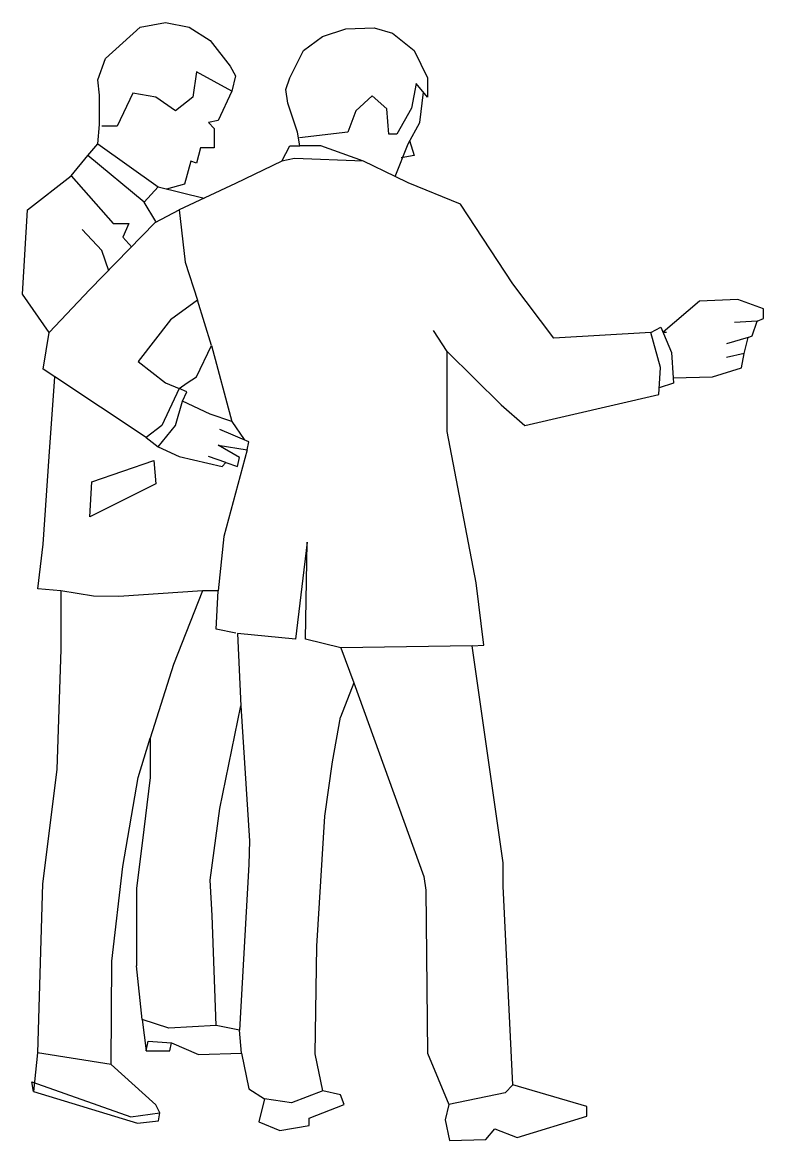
# Model space of a CAD drawing. Extents: x 5717.83 to 5719.01, y -1412.04 to -1410.27.
import ezdxf

# ---------------------------------------------------------------- set-up
doc = ezdxf.new("R2010")
doc.units = 0
doc.header["$MEASUREMENT"] = 0
doc.layers.get('0').update_dxf_attribs({"linetype": 'CONTINUOUS'})

# ---------------------------------------------------------------- blocks, each defined once
blk = doc.blocks.new('PENYA-1')
for p, q in [((-221.257813, 1747.440625), (-181.173437, 1754.98125)), ((-181.173437, 1754.98125), (-143.867188, 1747.440625)), ((-276.423437, 1697.83125), (-221.257813, 1747.440625)), ((-143.867188, 1747.440625), (-110.529687, 1726.009375)), ((67.46875, 1732.359375), (104.378125, 1744.6625)), ((104.378125, 1744.6625), (149.621875, 1746.25)), ((149.621875, 1746.25), (178.59375, 1737.915625)), ((178.59375, 1737.915625), (212.725, 1710.53125)), ((-110.529687, 1726.009375), (-78.779687, 1685.528125)), ((37.30625, 1710.53125), (67.46875, 1732.359375)), ((15.875, 1667.271875), (37.30625, 1710.53125)), ((212.725, 1710.53125), (234.15625, 1667.271875)), ((-288.726563, 1664.096875), (-276.423437, 1697.83125)), ((-78.779687, 1685.528125), (-70.445313, 1670.446875)), ((-131.960938, 1676.4), (-137.914063, 1636.7125)), ((-76.398438, 1645.840625), (-131.960938, 1676.4)), ((-70.445313, 1670.446875), (-76.398438, 1645.840625)), ((9.525, 1648.61875), (15.875, 1667.271875)), ((234.15625, 1667.271875), (234.15625, 1636.7125)), ((-285.948438, 1639.490625), (-288.726563, 1664.096875)), ((12.7, 1627.1875), (9.525, 1648.61875)), ((215.9, 1658.14375), (208.359375, 1619.25)), ((234.15625, 1636.7125), (215.9, 1658.14375)), ((-285.948438, 1593.453125), (-285.948438, 1639.490625)), ((-233.164063, 1642.665625), (-257.770312, 1590.675)), ((-196.651562, 1636.7125), (-233.164063, 1642.665625)), ((-165.695313, 1614.884375), (-196.651562, 1636.7125)), ((-137.914063, 1636.7125), (-165.695313, 1614.884375)), ((-76.398438, 1645.840625), (-97.829687, 1599.803125)), ((146.05, 1638.696875), (120.253125, 1614.884375)), ((169.465625, 1618.059375), (146.05, 1638.696875)), ((221.853125, 1596.628125), (227.80625, 1644.253125)), ((28.178125, 1581.15), (12.7, 1627.1875)), ((120.253125, 1614.884375), (107.95, 1581.15)), ((172.640625, 1577.975), (169.465625, 1618.059375)), ((208.359375, 1619.25), (185.340625, 1577.975)), ((-97.829687, 1599.803125), (-113.307812, 1596.628125)), ((-113.307812, 1596.628125), (-104.179688, 1587.103125)), ((203.2, 1562.496875), (221.853125, 1596.628125)), ((-288.726563, 1562.496875), (-285.948438, 1593.453125)), ((-257.770312, 1590.675), (-282.376562, 1590.675)), ((-104.179688, 1587.103125), (-104.179688, 1556.54375)), ((31.75, 1559.321875), (28.178125, 1581.15)), ((107.95, 1581.15), (31.353125, 1572.021875)), ((185.340625, 1577.975), (172.640625, 1577.975)), ((-304.204687, 1544.240625), (-288.726563, 1562.496875)), ((-288.726563, 1562.496875), (-193.079687, 1494.63125)), ((3.175, 1535.1125), (15.875, 1559.321875)), ((15.875, 1559.321875), (31.75, 1559.321875)), ((64.690625, 1559.321875), (31.75, 1559.321875)), ((132.55625, 1535.1125), (64.690625, 1559.321875)), ((182.5625, 1510.903125), (203.2, 1562.496875)), ((205.184375, 1568.053125), (212.725, 1544.240625)), ((-330.795312, 1511.696875), (-304.204687, 1544.240625)), ((-214.907812, 1470.421875), (-304.204687, 1544.240625)), ((-125.610937, 1556.54375), (-131.960938, 1531.9375)), ((-104.179688, 1556.54375), (-125.610937, 1556.54375)), ((212.725, 1544.240625), (192.484375, 1540.66875)), ((-141.089062, 1535.1125), (-151.407813, 1498.6)), ((-131.960938, 1531.9375), (-141.089062, 1535.1125)), ((3.175, 1535.1125), (-70.445313, 1499.790625)), ((23.01875, 1539.478125), (3.175, 1535.1125)), ((132.55625, 1535.1125), (23.01875, 1539.478125)), ((182.5625, 1510.903125), (132.55625, 1535.1125)), ((-399.851563, 1458.11875), (-330.795312, 1511.696875)), ((-330.795312, 1511.696875), (-264.120313, 1436.6875)), ((203.2, 1500.98125), (182.5625, 1510.903125)), ((-193.079687, 1494.63125), (-214.907812, 1470.421875)), ((-193.079687, 1494.63125), (-120.054688, 1476.375)), ((-151.407813, 1498.6), (-179.585938, 1491.059375)), ((-70.445313, 1499.790625), (-159.742188, 1458.11875)), ((286.54375, 1467.246875), (203.2, 1500.98125)), ((-196.651562, 1439.465625), (-214.907812, 1470.421875)), ((-408.185937, 1324.371875), (-399.851563, 1458.11875)), ((-197.842187, 1438.275), (-159.742188, 1458.11875)), ((-159.742188, 1458.11875), (-150.217187, 1375.171875)), ((369.09375, 1340.64375), (286.54375, 1467.246875)), ((-301.029687, 1331.9125), (-197.842187, 1438.275)), ((-264.120313, 1436.6875), (-239.514062, 1436.6875)), ((-239.514062, 1436.6875), (-249.039063, 1414.859375)), ((-282.376562, 1393.428125), (-313.332812, 1427.1625)), ((-249.039063, 1414.859375), (-234.751562, 1398.984375)), ((-271.264062, 1361.28125), (-282.376562, 1393.428125)), ((-150.217187, 1375.171875), (-130.373437, 1315.24375)), ((-365.720312, 1264.046875), (-301.029687, 1331.9125)), ((434.18125, 1254.91875), (369.09375, 1340.64375)), ((-365.720312, 1264.046875), (-408.185937, 1324.371875)), ((-130.373437, 1315.24375), (-173.235937, 1283.890625)), ((-108.148438, 1243.409375), (-130.373437, 1315.24375)), ((665.1625, 1313.259375), (607.615625, 1264.44375)), ((725.884375, 1316.0375), (665.1625, 1313.259375)), ((766.7625, 1301.353125), (725.884375, 1316.0375)), ((766.7625, 1285.875), (766.7625, 1301.353125)), ((-173.235937, 1283.890625), (-224.432812, 1218.009375)), ((756.44375, 1281.509375), (720.725, 1279.525)), ((748.50625, 1258.490625), (756.44375, 1281.509375)), ((756.44375, 1281.509375), (766.7625, 1285.875)), ((-375.245312, 1205.70625), (-365.720312, 1264.046875)), ((265.1125, 1233.4875), (243.284375, 1267.221875)), ((588.16875, 1264.046875), (434.18125, 1254.91875)), ((588.16875, 1264.046875), (604.04375, 1272.38125)), ((603.25, 1208.484375), (588.16875, 1264.046875)), ((604.04375, 1272.38125), (620.7125, 1231.9)), ((607.615625, 1264.44375), (612.775, 1264.44375)), ((742.15625, 1256.109375), (748.50625, 1258.490625)), ((-131.960938, 1193.403125), (-108.148438, 1243.409375)), ((-108.148438, 1243.409375), (-76.398438, 1122.759375)), ((742.15625, 1256.109375), (708.025, 1245.790625)), ((735.80625, 1230.3125), (742.15625, 1256.109375)), ((265.1125, 1107.28125), (265.1125, 1233.4875)), ((265.1125, 1233.4875), (350.8375, 1149.35)), ((620.7125, 1231.9), (623.09375, 1191.815625)), ((735.80625, 1230.3125), (708.025, 1223.9625)), ((731.8375, 1208.0875), (735.80625, 1230.3125)), ((-356.592187, 1193.403125), (-375.245312, 1205.70625)), ((-224.432812, 1218.009375), (-181.173437, 1183.878125)), ((600.471875, 1165.621875), (603.25, 1208.484375)), ((685.8, 1193.8), (731.8375, 1208.0875)), ((-365.720312, 1067.196875), (-356.592187, 1193.403125)), ((-211.732812, 1097.75625), (-356.592187, 1193.403125)), ((-147.042187, 1183.878125), (-131.960938, 1193.403125)), ((623.09375, 1191.815625), (685.8, 1193.8)), ((623.09375, 1191.815625), (623.8875, 1183.48125)), ((-159.742188, 1175.146875), (-187.126562, 1116.409375)), ((-181.173437, 1183.878125), (-159.742188, 1175.146875)), ((-159.742188, 1175.146875), (-147.042187, 1183.878125)), ((-147.439063, 1169.9875), (-159.742188, 1175.146875)), ((-154.185937, 1154.90625), (-147.439063, 1169.9875)), ((623.8875, 1183.48125), (601.265625, 1176.3375)), ((-165.695313, 1116.409375), (-154.185937, 1154.90625)), ((-110.529687, 1134.665625), (-154.185937, 1154.90625)), ((388.14375, 1116.409375), (600.471875, 1165.621875)), ((-76.398438, 1122.759375), (-110.529687, 1134.665625)), ((350.8375, 1149.35), (388.14375, 1116.409375)), ((-187.126562, 1116.409375), (-211.732812, 1097.75625)), ((-193.079687, 1082.675), (-165.695313, 1116.409375)), ((-76.398438, 1122.759375), (-56.554688, 1094.58125)), ((-49.014062, 1090.6125), (-95.051562, 1110.059375)), ((311.15, 867.171875), (265.1125, 1107.28125)), ((-211.732812, 1097.75625), (-193.079687, 1082.675)), ((-193.079687, 1082.675), (-159.742188, 1067.196875)), ((-64.095312, 1065.609375), (-97.829687, 1085.453125)), ((-97.829687, 1085.453125), (-51.792187, 1077.9125)), ((-51.792187, 1077.9125), (-49.014062, 1090.6125)), ((-375.245312, 928.6875), (-365.720312, 1067.196875)), ((-159.742188, 1067.196875), (-91.479687, 1051.71875)), ((-85.526562, 1057.671875), (-113.307812, 1067.196875)), ((-51.792187, 1077.9125), (-88.701562, 940.59375)), ((-67.270313, 1051.71875), (-64.095312, 1065.609375)), ((-297.854688, 1027.1125), (-199.826562, 1061.24375)), ((-199.826562, 1061.24375), (-196.651562, 1023.9375)), ((-91.479687, 1051.71875), (-85.526562, 1057.671875)), ((-85.526562, 1057.671875), (-67.270313, 1051.71875)), ((-301.029687, 971.946875), (-297.854688, 1027.1125)), ((-196.651562, 1023.9375), (-301.029687, 971.946875)), ((-88.701562, 940.59375), (-97.829687, 854.86875)), ((-383.579687, 858.04375), (-375.245312, 928.6875)), ((43.259375, 931.8625), (24.60625, 777.875)), ((40.48125, 777.875), (43.259375, 931.8625)), ((-347.067187, 854.471875), (-383.579687, 858.04375)), ((-295.473437, 846.1375), (-347.067187, 854.471875)), ((-347.067187, 854.471875), (-347.067187, 762.396875)), ((-122.435937, 854.86875), (-254.992187, 845.740625)), ((-122.435937, 854.86875), (-168.473437, 737.790625)), ((-97.829687, 854.86875), (-122.435937, 854.86875)), ((-101.004687, 794.146875), (-97.829687, 854.86875)), ((323.453125, 768.746875), (311.15, 867.171875)), ((-254.992187, 845.740625), (-295.473437, 846.1375)), ((-69.651562, 787.4), (-101.004687, 794.146875)), ((24.60625, 777.875), (-67.270313, 787.003125)), ((-67.270313, 787.003125), (-62.110937, 672.703125)), ((-347.067187, 762.396875), (-353.417187, 571.896875)), ((96.8375, 764.38125), (40.48125, 777.875)), ((304.8, 767.55625), (96.8375, 764.38125)), ((96.8375, 764.38125), (117.475, 708.81875)), ((304.8, 767.55625), (323.453125, 768.746875)), ((354.0125, 423.8625), (304.8, 767.55625)), ((-168.473437, 737.790625), (-205.382813, 621.109375)), ((117.475, 708.81875), (96.04375, 654.84375)), ((117.475, 708.81875), (228.203125, 402.43125)), ((-95.051562, 509.984375), (-62.110937, 672.703125)), ((-62.110937, 672.703125), (-48.220312, 458.7875)), ((83.34375, 583.803125), (96.04375, 654.84375)), ((96.04375, 654.84375), (96.04375, 654.84375)), ((-224.432812, 559.196875), (-205.382813, 621.109375)), ((-205.382813, 621.109375), (-205.779687, 559.196875)), ((-353.417187, 571.896875), (-376.039063, 390.525)), ((71.040625, 497.68125), (83.34375, 583.803125)), ((-249.039063, 417.909375), (-224.432812, 559.196875)), ((-205.779687, 559.196875), (-218.082812, 455.215625)), ((-110.529687, 396.478125), (-95.051562, 509.984375)), ((58.7375, 291.703125), (71.040625, 497.68125)), ((-218.082812, 455.215625), (-227.210938, 383.778125)), ((-48.220312, 458.7875), (-49.014062, 421.084375)), ((-266.104688, 268.2875), (-249.039063, 417.909375)), ((-49.014062, 421.084375), (-64.095312, 159.146875)), ((354.0125, 386.953125), (354.0125, 423.8625)), ((-376.039063, 390.525), (-384.373437, 123.03125)), ((-107.354687, 340.51875), (-110.529687, 396.478125)), ((228.203125, 402.43125), (231.378125, 380.603125)), ((-227.210938, 383.778125), (-227.210938, 260.746875)), ((231.378125, 380.603125), (234.15625, 122.634375)), ((369.490625, 72.23125), (354.0125, 386.953125)), ((-101.004687, 166.290625), (-107.354687, 340.51875)), ((55.959375, 121.44375), (58.7375, 291.703125)), ((-267.295312, 104.775), (-266.104688, 268.2875)), ((-218.082812, 175.815625), (-227.210938, 260.746875)), ((-176.014062, 162.321875), (-218.082812, 175.815625)), ((-218.082812, 175.815625), (-211.732812, 126.20625)), ((-101.004687, 166.290625), (-176.014062, 162.321875)), ((-64.095312, 159.146875), (-101.004687, 166.290625)), ((-60.920312, 122.634375), (-64.095312, 159.146875)), ((-211.732812, 126.20625), (-208.557812, 141.684375)), ((-211.732812, 126.20625), (-174.426562, 126.20625)), ((-208.557812, 141.684375), (-171.648438, 138.90625)), ((-174.426562, 126.20625), (-171.648438, 138.90625)), ((-171.648438, 138.90625), (-128.785937, 120.253125)), ((-384.373437, 123.03125), (-390.326562, 61.9125)), ((-267.295312, 104.775), (-384.373437, 123.03125)), ((-128.785937, 120.253125), (-60.920312, 122.634375)), ((-60.920312, 122.634375), (-49.014062, 65.88125)), ((67.865625, 62.70625), (55.959375, 121.44375)), ((234.15625, 122.634375), (267.890625, 41.275)), ((-196.651562, 40.48125), (-267.295312, 104.775)), ((-390.326562, 61.9125), (-393.104687, 76.99375)), ((-393.104687, 76.99375), (-236.339062, 21.828125)), ((369.490625, 72.23125), (357.1875, 59.53125)), ((486.56875, 38.1), (369.490625, 72.23125)), ((-390.326562, 61.9125), (-225.623437, 11.509375)), ((-49.014062, 65.88125), (-24.407812, 50.403125)), ((67.865625, 62.70625), (18.25625, 43.65625)), ((96.04375, 56.35625), (67.865625, 62.70625)), ((101.996875, 41.275), (96.04375, 56.35625)), ((357.1875, 59.53125), (267.890625, 41.275)), ((-190.301562, 27.78125), (-196.651562, 40.48125)), ((-24.407812, 50.403125), (-33.139063, 13.49375)), ((18.25625, 43.65625), (-24.407812, 50.403125)), ((46.434375, 19.446875), (101.996875, 41.275)), ((267.890625, 41.275), (261.9375, 16.66875)), ((486.56875, 22.621875), (486.56875, 38.1)), ((-236.339062, 21.828125), (-190.301562, 27.78125)), ((-192.285937, 15.478125), (-190.301562, 27.78125)), ((46.434375, 7.9375), (46.434375, 19.446875)), ((375.840625, -10.914063), (486.56875, 22.621875)), ((-225.623437, 11.509375), (-192.285937, 15.478125)), ((-33.139063, 13.49375), (0, 0)), ((0, 0), (46.434375, 7.9375)), ((261.9375, 16.66875), (268.684375, -16.073438)), ((326.628125, -14.089062), (340.915625, 2.778125)), ((340.915625, 2.778125), (375.840625, -10.914063)), ((268.684375, -16.073438), (326.628125, -14.089062))]:
    blk.add_line(p, q)

msp = doc.modelspace()

# ---------------------------------------------------------------- block references
at = {"xscale": 0.001, "yscale": 0.001, "zscale": 0.001}
msp.add_blockref('PENYA-1', (5718.2402, -1412.0226), dxfattribs=at)

doc.saveas('drawing.dxf')
